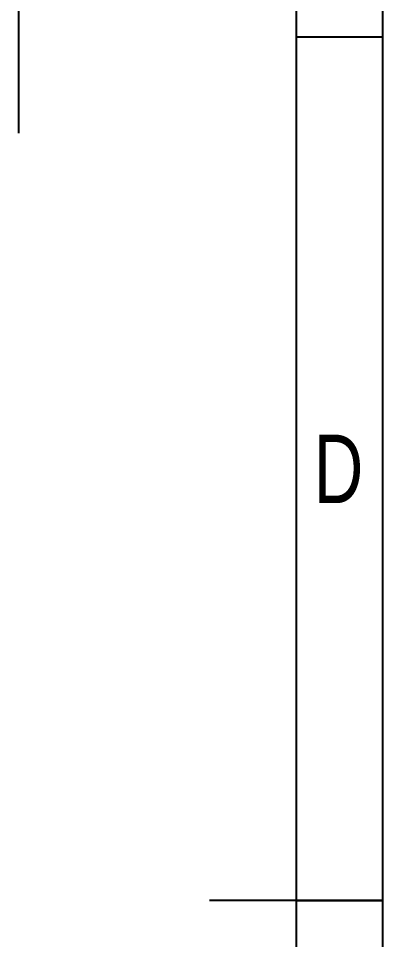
# Model space of a CAD drawing. Header units: millimetres. Extents: x -116399 to 112199, y -90759 to -31335.
# Drawn here: x 30326 to 32031, y -79318 to -75000 of the extents above; entities that cross this region are included whole.
import ezdxf

# ---------------------------------------------------------------- set-up
doc = ezdxf.new("R2010")
doc.units = ezdxf.units.MM
doc.styles.add('SLDTEXTSTYLE0', font='TXT', dxfattribs={"width": 0.75})

# ---------------------------------------------------------------- blocks, each defined once
blk = doc.blocks.new('1_50 TERRANOVA oriz A3')
at = {"color": 7, "linetype": 'Continuous'}
for p, q in [((20000, 0), (20000, -14350)), ((19750, -250), (19750, -14100)), ((19750, -4675), (20000, -4675)), ((20000, -7175), (19500, -7175)), ((19750, -7175), (20000, -7175))]:
    blk.add_line(p, q, dxfattribs=at)
at = {"color": 7, "linetype": 'Continuous', "insert": (19872.6, -5826.4), "char_height": 198.4, "attachment_point": 2, "style": 'SLDTEXTSTYLE0'}
blk.add_mtext('D', dxfattribs=at)

msp = doc.modelspace()

# ---------------------------------------------------------------- linework, layer by layer
msp.add_line((30326.28, -69884.682), (30326.28, -75537.291))

# ---------------------------------------------------------------- block references
at = {"xscale": 1.62, "yscale": 1.62, "zscale": 1.62}
msp.add_blockref('1_50 TERRANOVA oriz A3', (-368.557, -67512.106), dxfattribs=at)

doc.saveas('drawing.dxf')
